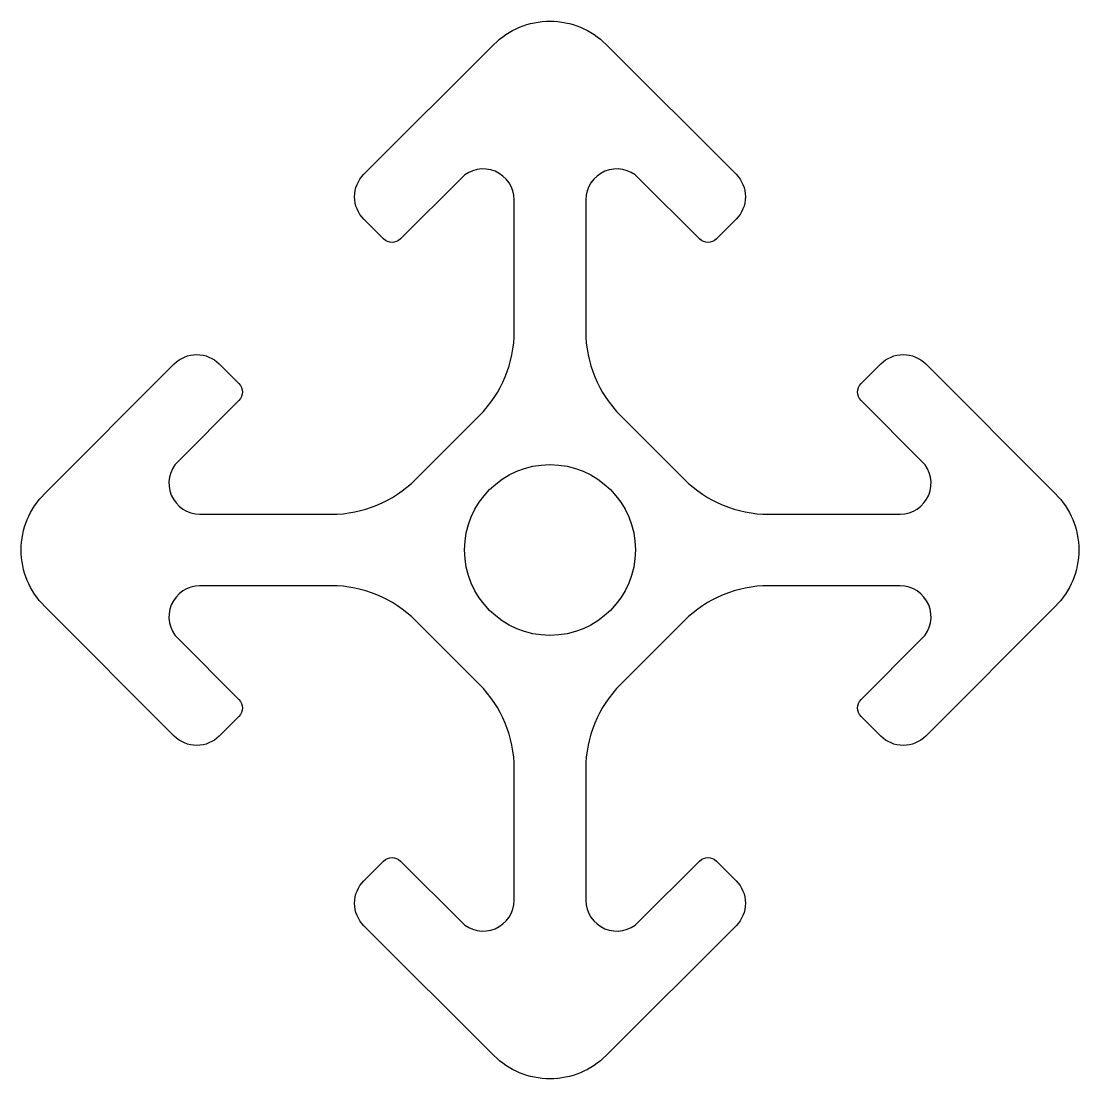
# Model space of a CAD drawing. Header units: millimetres. Extents: x -16.7 to 9.9, y -23.3 to 3.3.
import ezdxf

# ---------------------------------------------------------------- set-up
doc = ezdxf.new("R2010")
doc.units = ezdxf.units.MM
doc.layers.get('0').update_dxf_attribs({"linetype": 'CONTINUOUS'})

msp = doc.modelspace()

# ---------------------------------------------------------------- linework, layer by layer
msp.add_lwpolyline([(-2.475, -4.495, 0.198912), (-1.596, -6.617), (0.008, -8.221, 0.198912), (2.13, -9.1), (5.438, -9.1, 0.668179), (5.99, -7.768), (4.456, -6.235, -0.414213), (4.456, -5.81), (4.951, -5.315, -0.414214), (6.083, -5.315), (9.353, -8.586, -0.414214), (9.353, -11.414), (6.083, -14.685, -0.414214), (4.951, -14.685), (4.456, -14.19, -0.414213), (4.456, -13.765), (5.99, -12.232, 0.668179), (5.438, -10.9), (2.13, -10.9, 0.198912), (0.008, -11.779), (-1.596, -13.383, 0.198912), (-2.475, -15.505), (-2.475, -18.813, 0.668179), (-1.143, -19.365), (0.39, -17.831, -0.414213), (0.815, -17.831), (1.31, -18.326, -0.414214), (1.31, -19.458), (-1.961, -22.728, -0.414214), (-4.789, -22.728), (-8.06, -19.458, -0.414214), (-8.06, -18.326), (-7.565, -17.831, -0.414213), (-7.14, -17.831), (-5.607, -19.365, 0.668179), (-4.275, -18.813), (-4.275, -15.505, 0.198912), (-5.154, -13.383), (-6.758, -11.779, 0.198912), (-8.88, -10.9), (-12.188, -10.9, 0.668179), (-12.74, -12.232), (-11.206, -13.765, -0.414213), (-11.206, -14.19), (-11.701, -14.685, -0.414214), (-12.833, -14.685), (-16.103, -11.414, -0.414214), (-16.103, -8.586), (-12.833, -5.315, -0.414214), (-11.701, -5.315), (-11.206, -5.81, -0.414213), (-11.206, -6.235), (-12.74, -7.768, 0.668179), (-12.188, -9.1), (-8.88, -9.1, 0.198912), (-6.758, -8.221), (-5.154, -6.617, 0.198912), (-4.275, -4.495), (-4.275, -1.187, 0.668179), (-5.607, -0.635), (-7.14, -2.169, -0.414213), (-7.565, -2.169), (-8.06, -1.674, -0.414214), (-8.06, -0.542), (-4.789, 2.728, -0.414214), (-1.961, 2.728), (1.31, -0.542, -0.414214), (1.31, -1.674), (0.815, -2.169, -0.414213), (0.39, -2.169), (-1.143, -0.635, 0.668179), (-2.475, -1.187)], format="xyb", close=True)
msp.add_circle((-3.375, -10), 2.15)

doc.saveas('drawing.dxf')
